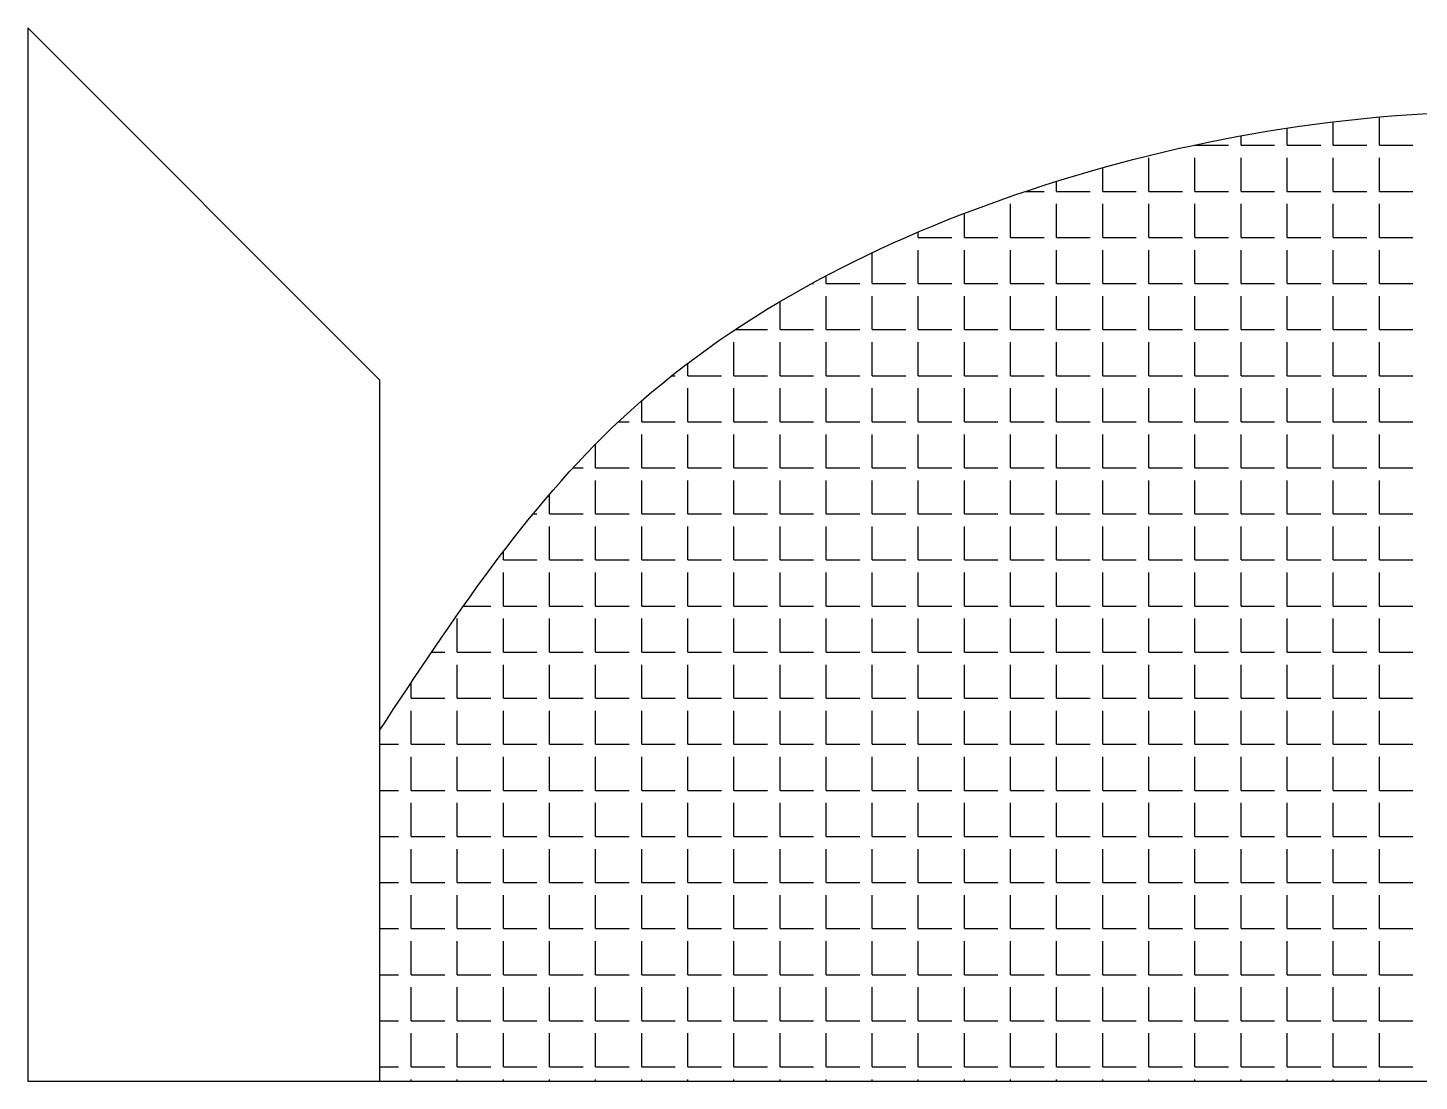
# Model space of a CAD drawing. Header units: millimetres. Extents: x 3322 to 3742, y 971 to 1565.
# Drawn here: x 3476.63 to 3498.49, y 1067.12 to 1083.68 of the extents above; entities that cross this region are included whole.
import ezdxf

# ---------------------------------------------------------------- set-up
doc = ezdxf.new("R2010")
doc.units = ezdxf.units.MM
doc.layers.add('设备', color=7, linetype='Continuous')

msp = doc.modelspace()

# ---------------------------------------------------------------- linework, layer by layer
at = {"layer": '设备'}
for p, q in [((3476.631, 1083.678), (3476.631, 1067.121)), ((3476.631, 1083.678), (3482.156, 1078.146)), ((3496.413, 1081.831), (3496.413, 1082.102)), ((3497.137, 1081.831), (3497.137, 1082.2)), ((3497.861, 1081.831), (3497.861, 1082.276)), ((3495.689, 1081.831), (3495.689, 1081.981)), ((3494.965, 1081.831), (3494.965, 1081.837)), ((3494.965, 1081.831), (3495.491, 1081.831)), ((3495.689, 1081.831), (3496.215, 1081.831)), ((3496.413, 1081.831), (3496.94, 1081.831)), ((3497.137, 1081.831), (3497.664, 1081.831)), ((3497.861, 1081.831), (3498.388, 1081.831)), ((3493.516, 1081.107), (3493.516, 1081.48)), ((3494.24, 1081.107), (3494.24, 1081.634)), ((3494.965, 1081.107), (3494.965, 1081.634)), ((3495.689, 1081.107), (3495.689, 1081.634)), ((3496.413, 1081.107), (3496.413, 1081.634)), ((3497.137, 1081.107), (3497.137, 1081.634)), ((3497.861, 1081.107), (3497.861, 1081.634)), ((3492.792, 1081.107), (3492.792, 1081.266)), ((3492.3, 1081.107), (3492.594, 1081.107)), ((3492.792, 1081.107), (3493.319, 1081.107)), ((3493.516, 1081.107), (3494.043, 1081.107)), ((3494.24, 1081.107), (3494.767, 1081.107)), ((3494.965, 1081.107), (3495.491, 1081.107)), ((3495.689, 1081.107), (3496.215, 1081.107)), ((3496.413, 1081.107), (3496.94, 1081.107)), ((3497.137, 1081.107), (3497.664, 1081.107)), ((3497.861, 1081.107), (3498.388, 1081.107)), ((3492.068, 1080.383), (3492.068, 1080.909)), ((3492.792, 1080.383), (3492.792, 1080.909)), ((3493.516, 1080.383), (3493.516, 1080.909)), ((3494.24, 1080.383), (3494.24, 1080.909)), ((3494.965, 1080.383), (3494.965, 1080.909)), ((3495.689, 1080.383), (3495.689, 1080.909)), ((3496.413, 1080.383), (3496.413, 1080.909)), ((3497.137, 1080.383), (3497.137, 1080.909)), ((3497.861, 1080.383), (3497.861, 1080.909)), ((3491.344, 1080.383), (3491.344, 1080.763)), ((3490.418, 1080.383), (3490.422, 1080.383)), ((3490.619, 1080.383), (3490.619, 1080.47)), ((3490.619, 1080.383), (3491.146, 1080.383)), ((3491.344, 1080.383), (3491.87, 1080.383)), ((3492.068, 1080.383), (3492.594, 1080.383)), ((3492.792, 1080.383), (3493.319, 1080.383)), ((3493.516, 1080.383), (3494.043, 1080.383)), ((3494.24, 1080.383), (3494.767, 1080.383)), ((3494.965, 1080.383), (3495.491, 1080.383)), ((3495.689, 1080.383), (3496.215, 1080.383)), ((3496.413, 1080.383), (3496.94, 1080.383)), ((3497.137, 1080.383), (3497.664, 1080.383)), ((3497.861, 1080.383), (3498.388, 1080.383)), ((3489.895, 1079.658), (3489.895, 1080.144)), ((3490.619, 1079.658), (3490.619, 1080.185)), ((3491.344, 1079.658), (3491.344, 1080.185)), ((3492.068, 1079.658), (3492.068, 1080.185)), ((3492.792, 1079.658), (3492.792, 1080.185)), ((3493.516, 1079.658), (3493.516, 1080.185)), ((3494.24, 1079.658), (3494.24, 1080.185)), ((3494.965, 1079.658), (3494.965, 1080.185)), ((3495.689, 1079.658), (3495.689, 1080.185)), ((3496.413, 1079.658), (3496.413, 1080.185)), ((3497.137, 1079.658), (3497.137, 1080.185)), ((3497.861, 1079.658), (3497.861, 1080.185)), ((3489.171, 1079.658), (3489.171, 1079.781)), ((3488.942, 1079.658), (3488.973, 1079.658)), ((3489.171, 1079.658), (3489.698, 1079.658)), ((3489.895, 1079.658), (3490.422, 1079.658)), ((3490.619, 1079.658), (3491.146, 1079.658)), ((3491.344, 1079.658), (3491.87, 1079.658)), ((3492.068, 1079.658), (3492.594, 1079.658)), ((3492.792, 1079.658), (3493.319, 1079.658)), ((3493.516, 1079.658), (3494.043, 1079.658)), ((3494.24, 1079.658), (3494.767, 1079.658)), ((3494.965, 1079.658), (3495.491, 1079.658)), ((3495.689, 1079.658), (3496.215, 1079.658)), ((3496.413, 1079.658), (3496.94, 1079.658)), ((3497.137, 1079.658), (3497.664, 1079.658)), ((3497.861, 1079.658), (3498.388, 1079.658)), ((3488.447, 1078.934), (3488.447, 1079.376)), ((3489.171, 1078.934), (3489.171, 1079.461)), ((3489.895, 1078.934), (3489.895, 1079.461)), ((3490.619, 1078.934), (3490.619, 1079.461)), ((3491.344, 1078.934), (3491.344, 1079.461)), ((3492.068, 1078.934), (3492.068, 1079.461)), ((3492.792, 1078.934), (3492.792, 1079.461)), ((3493.516, 1078.934), (3493.516, 1079.461)), ((3494.24, 1078.934), (3494.24, 1079.461)), ((3494.965, 1078.934), (3494.965, 1079.461)), ((3495.689, 1078.934), (3495.689, 1079.461)), ((3496.413, 1078.934), (3496.413, 1079.461)), ((3497.137, 1078.934), (3497.137, 1079.461)), ((3497.861, 1078.934), (3497.861, 1079.461)), ((3487.742, 1078.934), (3488.249, 1078.934)), ((3488.447, 1078.934), (3488.973, 1078.934)), ((3489.171, 1078.934), (3489.698, 1078.934)), ((3489.895, 1078.934), (3490.422, 1078.934)), ((3490.619, 1078.934), (3491.146, 1078.934)), ((3491.344, 1078.934), (3491.87, 1078.934)), ((3492.068, 1078.934), (3492.594, 1078.934)), ((3492.792, 1078.934), (3493.319, 1078.934)), ((3493.516, 1078.934), (3494.043, 1078.934)), ((3494.24, 1078.934), (3494.767, 1078.934)), ((3494.965, 1078.934), (3495.491, 1078.934)), ((3495.689, 1078.934), (3496.215, 1078.934)), ((3496.413, 1078.934), (3496.94, 1078.934)), ((3497.137, 1078.934), (3497.664, 1078.934)), ((3497.861, 1078.934), (3498.388, 1078.934)), ((3487.722, 1078.21), (3487.722, 1078.737)), ((3488.447, 1078.21), (3488.447, 1078.737)), ((3489.171, 1078.21), (3489.171, 1078.737)), ((3489.895, 1078.21), (3489.895, 1078.737)), ((3490.619, 1078.21), (3490.619, 1078.737)), ((3491.344, 1078.21), (3491.344, 1078.737)), ((3492.068, 1078.21), (3492.068, 1078.737)), ((3492.792, 1078.21), (3492.792, 1078.737)), ((3493.516, 1078.21), (3493.516, 1078.737)), ((3494.24, 1078.21), (3494.24, 1078.737)), ((3494.965, 1078.21), (3494.965, 1078.737)), ((3495.689, 1078.21), (3495.689, 1078.737)), ((3496.413, 1078.21), (3496.413, 1078.737)), ((3497.137, 1078.21), (3497.137, 1078.737)), ((3497.861, 1078.21), (3497.861, 1078.737)), ((3486.998, 1078.21), (3486.998, 1078.406)), ((3486.746, 1078.21), (3486.801, 1078.21)), ((3486.998, 1078.21), (3487.525, 1078.21)), ((3487.722, 1078.21), (3488.249, 1078.21)), ((3488.447, 1078.21), (3488.973, 1078.21)), ((3489.171, 1078.21), (3489.698, 1078.21)), ((3489.895, 1078.21), (3490.422, 1078.21)), ((3490.619, 1078.21), (3491.146, 1078.21)), ((3491.344, 1078.21), (3491.87, 1078.21)), ((3492.068, 1078.21), (3492.594, 1078.21)), ((3492.792, 1078.21), (3493.319, 1078.21)), ((3493.516, 1078.21), (3494.043, 1078.21)), ((3494.24, 1078.21), (3494.767, 1078.21)), ((3494.965, 1078.21), (3495.491, 1078.21)), ((3495.689, 1078.21), (3496.215, 1078.21)), ((3496.413, 1078.21), (3496.94, 1078.21)), ((3497.137, 1078.21), (3497.664, 1078.21)), ((3497.861, 1078.21), (3498.388, 1078.21)), ((3482.156, 1078.146), (3482.156, 1067.121)), ((3486.998, 1077.486), (3486.998, 1078.012)), ((3487.722, 1077.486), (3487.722, 1078.012)), ((3488.447, 1077.486), (3488.447, 1078.012)), ((3489.171, 1077.486), (3489.171, 1078.012)), ((3489.895, 1077.486), (3489.895, 1078.012)), ((3490.619, 1077.486), (3490.619, 1078.012)), ((3491.344, 1077.486), (3491.344, 1078.012)), ((3492.068, 1077.486), (3492.068, 1078.012)), ((3492.792, 1077.486), (3492.792, 1078.012)), ((3493.516, 1077.486), (3493.516, 1078.012)), ((3494.24, 1077.486), (3494.24, 1078.012)), ((3494.965, 1077.486), (3494.965, 1078.012)), ((3495.689, 1077.486), (3495.689, 1078.012)), ((3496.413, 1077.486), (3496.413, 1078.012)), ((3497.137, 1077.486), (3497.137, 1078.012)), ((3497.861, 1077.486), (3497.861, 1078.012)), ((3486.274, 1077.486), (3486.274, 1077.817)), ((3485.908, 1077.486), (3486.077, 1077.486)), ((3486.274, 1077.486), (3486.801, 1077.486)), ((3486.998, 1077.486), (3487.525, 1077.486)), ((3487.722, 1077.486), (3488.249, 1077.486)), ((3488.447, 1077.486), (3488.973, 1077.486)), ((3489.171, 1077.486), (3489.698, 1077.486)), ((3489.895, 1077.486), (3490.422, 1077.486)), ((3490.619, 1077.486), (3491.146, 1077.486)), ((3491.344, 1077.486), (3491.87, 1077.486)), ((3492.068, 1077.486), (3492.594, 1077.486)), ((3492.792, 1077.486), (3493.319, 1077.486)), ((3493.516, 1077.486), (3494.043, 1077.486)), ((3494.24, 1077.486), (3494.767, 1077.486)), ((3494.965, 1077.486), (3495.491, 1077.486)), ((3495.689, 1077.486), (3496.215, 1077.486)), ((3496.413, 1077.486), (3496.94, 1077.486)), ((3497.137, 1077.486), (3497.664, 1077.486)), ((3497.861, 1077.486), (3498.388, 1077.486)), ((3485.55, 1076.762), (3485.55, 1077.135)), ((3486.274, 1076.762), (3486.274, 1077.288)), ((3486.998, 1076.762), (3486.998, 1077.288)), ((3487.722, 1076.762), (3487.722, 1077.288)), ((3488.447, 1076.762), (3488.447, 1077.288)), ((3489.171, 1076.762), (3489.171, 1077.288)), ((3489.895, 1076.762), (3489.895, 1077.288)), ((3490.619, 1076.762), (3490.619, 1077.288)), ((3491.344, 1076.762), (3491.344, 1077.288)), ((3492.068, 1076.762), (3492.068, 1077.288)), ((3492.792, 1076.762), (3492.792, 1077.288)), ((3493.516, 1076.762), (3493.516, 1077.288)), ((3494.24, 1076.762), (3494.24, 1077.288)), ((3494.965, 1076.762), (3494.965, 1077.288)), ((3495.689, 1076.762), (3495.689, 1077.288)), ((3496.413, 1076.762), (3496.413, 1077.288)), ((3497.137, 1076.762), (3497.137, 1077.288)), ((3497.861, 1076.762), (3497.861, 1077.288)), ((3485.195, 1076.762), (3485.352, 1076.762)), ((3485.55, 1076.762), (3486.077, 1076.762)), ((3486.274, 1076.762), (3486.801, 1076.762)), ((3486.998, 1076.762), (3487.525, 1076.762)), ((3487.722, 1076.762), (3488.249, 1076.762)), ((3488.447, 1076.762), (3488.973, 1076.762)), ((3489.171, 1076.762), (3489.698, 1076.762)), ((3489.895, 1076.762), (3490.422, 1076.762)), ((3490.619, 1076.762), (3491.146, 1076.762)), ((3491.344, 1076.762), (3491.87, 1076.762)), ((3492.068, 1076.762), (3492.594, 1076.762)), ((3492.792, 1076.762), (3493.319, 1076.762)), ((3493.516, 1076.762), (3494.043, 1076.762)), ((3494.24, 1076.762), (3494.767, 1076.762)), ((3494.965, 1076.762), (3495.491, 1076.762)), ((3495.689, 1076.762), (3496.215, 1076.762)), ((3496.413, 1076.762), (3496.94, 1076.762)), ((3497.137, 1076.762), (3497.664, 1076.762)), ((3497.861, 1076.762), (3498.388, 1076.762)), ((3485.55, 1076.037), (3485.55, 1076.564)), ((3486.274, 1076.037), (3486.274, 1076.564)), ((3486.998, 1076.037), (3486.998, 1076.564)), ((3487.722, 1076.037), (3487.722, 1076.564)), ((3488.447, 1076.037), (3488.447, 1076.564)), ((3489.171, 1076.037), (3489.171, 1076.564)), ((3489.895, 1076.037), (3489.895, 1076.564)), ((3490.619, 1076.037), (3490.619, 1076.564)), ((3491.344, 1076.037), (3491.344, 1076.564)), ((3492.068, 1076.037), (3492.068, 1076.564)), ((3492.792, 1076.037), (3492.792, 1076.564)), ((3493.516, 1076.037), (3493.516, 1076.564)), ((3494.24, 1076.037), (3494.24, 1076.564)), ((3494.965, 1076.037), (3494.965, 1076.564)), ((3495.689, 1076.037), (3495.689, 1076.564)), ((3496.413, 1076.037), (3496.413, 1076.564)), ((3497.137, 1076.037), (3497.137, 1076.564)), ((3497.861, 1076.037), (3497.861, 1076.564)), ((3484.826, 1076.037), (3484.826, 1076.345)), ((3484.568, 1076.037), (3484.628, 1076.037)), ((3484.826, 1076.037), (3485.352, 1076.037)), ((3485.55, 1076.037), (3486.077, 1076.037)), ((3486.274, 1076.037), (3486.801, 1076.037)), ((3486.998, 1076.037), (3487.525, 1076.037)), ((3487.722, 1076.037), (3488.249, 1076.037)), ((3488.447, 1076.037), (3488.973, 1076.037)), ((3489.171, 1076.037), (3489.698, 1076.037)), ((3489.895, 1076.037), (3490.422, 1076.037)), ((3490.619, 1076.037), (3491.146, 1076.037)), ((3491.344, 1076.037), (3491.87, 1076.037)), ((3492.068, 1076.037), (3492.594, 1076.037)), ((3492.792, 1076.037), (3493.319, 1076.037)), ((3493.516, 1076.037), (3494.043, 1076.037)), ((3494.24, 1076.037), (3494.767, 1076.037)), ((3494.965, 1076.037), (3495.491, 1076.037)), ((3495.689, 1076.037), (3496.215, 1076.037)), ((3496.413, 1076.037), (3496.94, 1076.037)), ((3497.137, 1076.037), (3497.664, 1076.037)), ((3497.861, 1076.037), (3498.388, 1076.037)), ((3484.826, 1075.313), (3484.826, 1075.84)), ((3485.55, 1075.313), (3485.55, 1075.84)), ((3486.274, 1075.313), (3486.274, 1075.84)), ((3486.998, 1075.313), (3486.998, 1075.84)), ((3487.722, 1075.313), (3487.722, 1075.84)), ((3488.447, 1075.313), (3488.447, 1075.84)), ((3489.171, 1075.313), (3489.171, 1075.84)), ((3489.895, 1075.313), (3489.895, 1075.84)), ((3490.619, 1075.313), (3490.619, 1075.84)), ((3491.344, 1075.313), (3491.344, 1075.84)), ((3492.068, 1075.313), (3492.068, 1075.84)), ((3492.792, 1075.313), (3492.792, 1075.84)), ((3493.516, 1075.313), (3493.516, 1075.84)), ((3494.24, 1075.313), (3494.24, 1075.84)), ((3494.965, 1075.313), (3494.965, 1075.84)), ((3495.689, 1075.313), (3495.689, 1075.84)), ((3496.413, 1075.313), (3496.413, 1075.84)), ((3497.137, 1075.313), (3497.137, 1075.84)), ((3497.861, 1075.313), (3497.861, 1075.84)), ((3484.101, 1075.313), (3484.101, 1075.447)), ((3484.101, 1075.313), (3484.628, 1075.313)), ((3484.101, 1074.589), (3484.101, 1075.116)), ((3484.826, 1075.313), (3485.352, 1075.313)), ((3484.826, 1074.589), (3484.826, 1075.116)), ((3485.55, 1075.313), (3486.077, 1075.313)), ((3485.55, 1074.589), (3485.55, 1075.116)), ((3486.274, 1075.313), (3486.801, 1075.313)), ((3486.274, 1074.589), (3486.274, 1075.116)), ((3486.998, 1075.313), (3487.525, 1075.313)), ((3486.998, 1074.589), (3486.998, 1075.116)), ((3487.722, 1075.313), (3488.249, 1075.313)), ((3487.722, 1074.589), (3487.722, 1075.116)), ((3488.447, 1075.313), (3488.973, 1075.313)), ((3488.447, 1074.589), (3488.447, 1075.116)), ((3489.171, 1075.313), (3489.698, 1075.313)), ((3489.171, 1074.589), (3489.171, 1075.116)), ((3489.895, 1075.313), (3490.422, 1075.313)), ((3489.895, 1074.589), (3489.895, 1075.116)), ((3490.619, 1075.313), (3491.146, 1075.313)), ((3490.619, 1074.589), (3490.619, 1075.116)), ((3491.344, 1075.313), (3491.87, 1075.313)), ((3491.344, 1074.589), (3491.344, 1075.116)), ((3492.068, 1075.313), (3492.594, 1075.313)), ((3492.068, 1074.589), (3492.068, 1075.116)), ((3492.792, 1075.313), (3493.319, 1075.313)), ((3492.792, 1074.589), (3492.792, 1075.116)), ((3493.516, 1075.313), (3494.043, 1075.313)), ((3493.516, 1074.589), (3493.516, 1075.116)), ((3494.24, 1075.313), (3494.767, 1075.313)), ((3494.24, 1074.589), (3494.24, 1075.116)), ((3494.965, 1075.313), (3495.491, 1075.313)), ((3494.965, 1074.589), (3494.965, 1075.116)), ((3495.689, 1075.313), (3496.215, 1075.313)), ((3495.689, 1074.589), (3495.689, 1075.116)), ((3496.413, 1075.313), (3496.94, 1075.313)), ((3496.413, 1074.589), (3496.413, 1075.116)), ((3497.137, 1075.313), (3497.664, 1075.313)), ((3497.137, 1074.589), (3497.137, 1075.116)), ((3497.861, 1075.313), (3498.388, 1075.313)), ((3497.861, 1074.589), (3497.861, 1075.116)), ((3483.473, 1074.589), (3483.904, 1074.589)), ((3484.101, 1074.589), (3484.628, 1074.589)), ((3484.826, 1074.589), (3485.352, 1074.589)), ((3485.55, 1074.589), (3486.077, 1074.589)), ((3486.274, 1074.589), (3486.801, 1074.589)), ((3486.998, 1074.589), (3487.525, 1074.589)), ((3487.722, 1074.589), (3488.249, 1074.589)), ((3488.447, 1074.589), (3488.973, 1074.589)), ((3489.171, 1074.589), (3489.698, 1074.589)), ((3489.895, 1074.589), (3490.422, 1074.589)), ((3490.619, 1074.589), (3491.146, 1074.589)), ((3491.344, 1074.589), (3491.87, 1074.589)), ((3492.068, 1074.589), (3492.594, 1074.589)), ((3492.792, 1074.589), (3493.319, 1074.589)), ((3493.516, 1074.589), (3494.043, 1074.589)), ((3494.24, 1074.589), (3494.767, 1074.589)), ((3494.965, 1074.589), (3495.491, 1074.589)), ((3495.689, 1074.589), (3496.215, 1074.589)), ((3496.413, 1074.589), (3496.94, 1074.589)), ((3497.137, 1074.589), (3497.664, 1074.589)), ((3497.861, 1074.589), (3498.388, 1074.589)), ((3483.377, 1073.865), (3483.377, 1074.391)), ((3484.101, 1073.865), (3484.101, 1074.391)), ((3484.826, 1073.865), (3484.826, 1074.391)), ((3485.55, 1073.865), (3485.55, 1074.391)), ((3486.274, 1073.865), (3486.274, 1074.391)), ((3486.998, 1073.865), (3486.998, 1074.391)), ((3487.722, 1073.865), (3487.722, 1074.391)), ((3488.447, 1073.865), (3488.447, 1074.391)), ((3489.171, 1073.865), (3489.171, 1074.391)), ((3489.895, 1073.865), (3489.895, 1074.391)), ((3490.619, 1073.865), (3490.619, 1074.391)), ((3491.344, 1073.865), (3491.344, 1074.391)), ((3492.068, 1073.865), (3492.068, 1074.391)), ((3492.792, 1073.865), (3492.792, 1074.391)), ((3493.516, 1073.865), (3493.516, 1074.391)), ((3494.24, 1073.865), (3494.24, 1074.391)), ((3494.965, 1073.865), (3494.965, 1074.391)), ((3495.689, 1073.865), (3495.689, 1074.391)), ((3496.413, 1073.865), (3496.413, 1074.391)), ((3497.137, 1073.865), (3497.137, 1074.391)), ((3497.861, 1073.865), (3497.861, 1074.391)), ((3482.974, 1073.865), (3483.18, 1073.865)), ((3483.377, 1073.865), (3483.904, 1073.865)), ((3484.101, 1073.865), (3484.628, 1073.865)), ((3484.826, 1073.865), (3485.352, 1073.865)), ((3485.55, 1073.865), (3486.077, 1073.865)), ((3486.274, 1073.865), (3486.801, 1073.865)), ((3486.998, 1073.865), (3487.525, 1073.865)), ((3487.722, 1073.865), (3488.249, 1073.865)), ((3488.447, 1073.865), (3488.973, 1073.865)), ((3489.171, 1073.865), (3489.698, 1073.865)), ((3489.895, 1073.865), (3490.422, 1073.865)), ((3490.619, 1073.865), (3491.146, 1073.865)), ((3491.344, 1073.865), (3491.87, 1073.865)), ((3492.068, 1073.865), (3492.594, 1073.865)), ((3492.792, 1073.865), (3493.319, 1073.865)), ((3493.516, 1073.865), (3494.043, 1073.865)), ((3494.24, 1073.865), (3494.767, 1073.865)), ((3494.965, 1073.865), (3495.491, 1073.865)), ((3495.689, 1073.865), (3496.215, 1073.865)), ((3496.413, 1073.865), (3496.94, 1073.865)), ((3497.137, 1073.865), (3497.664, 1073.865)), ((3497.861, 1073.865), (3498.388, 1073.865)), ((3483.377, 1073.141), (3483.377, 1073.667)), ((3484.101, 1073.141), (3484.101, 1073.667)), ((3484.826, 1073.141), (3484.826, 1073.667)), ((3485.55, 1073.141), (3485.55, 1073.667)), ((3486.274, 1073.141), (3486.274, 1073.667)), ((3486.998, 1073.141), (3486.998, 1073.667)), ((3487.722, 1073.141), (3487.722, 1073.667)), ((3488.447, 1073.141), (3488.447, 1073.667)), ((3489.171, 1073.141), (3489.171, 1073.667)), ((3489.895, 1073.141), (3489.895, 1073.667)), ((3490.619, 1073.141), (3490.619, 1073.667)), ((3491.344, 1073.141), (3491.344, 1073.667)), ((3492.068, 1073.141), (3492.068, 1073.667)), ((3492.792, 1073.141), (3492.792, 1073.667)), ((3493.516, 1073.141), (3493.516, 1073.667)), ((3494.24, 1073.141), (3494.24, 1073.667)), ((3494.965, 1073.141), (3494.965, 1073.667)), ((3495.689, 1073.141), (3495.689, 1073.667)), ((3496.413, 1073.141), (3496.413, 1073.667)), ((3497.137, 1073.141), (3497.137, 1073.667)), ((3497.861, 1073.141), (3497.861, 1073.667)), ((3482.653, 1073.141), (3482.653, 1073.386)), ((3482.653, 1073.141), (3483.18, 1073.141)), ((3483.377, 1073.141), (3483.904, 1073.141)), ((3484.101, 1073.141), (3484.628, 1073.141)), ((3484.826, 1073.141), (3485.352, 1073.141)), ((3485.55, 1073.141), (3486.077, 1073.141)), ((3486.274, 1073.141), (3486.801, 1073.141)), ((3486.998, 1073.141), (3487.525, 1073.141)), ((3487.722, 1073.141), (3488.249, 1073.141)), ((3488.447, 1073.141), (3488.973, 1073.141)), ((3489.171, 1073.141), (3489.698, 1073.141)), ((3489.895, 1073.141), (3490.422, 1073.141)), ((3490.619, 1073.141), (3491.146, 1073.141)), ((3491.344, 1073.141), (3491.87, 1073.141)), ((3492.068, 1073.141), (3492.594, 1073.141)), ((3492.792, 1073.141), (3493.319, 1073.141)), ((3493.516, 1073.141), (3494.043, 1073.141)), ((3494.24, 1073.141), (3494.767, 1073.141)), ((3494.965, 1073.141), (3495.491, 1073.141)), ((3495.689, 1073.141), (3496.215, 1073.141)), ((3496.413, 1073.141), (3496.94, 1073.141)), ((3497.137, 1073.141), (3497.664, 1073.141)), ((3497.861, 1073.141), (3498.388, 1073.141)), ((3482.653, 1072.416), (3482.653, 1072.943)), ((3483.377, 1072.416), (3483.377, 1072.943)), ((3484.101, 1072.416), (3484.101, 1072.943)), ((3484.826, 1072.416), (3484.826, 1072.943)), ((3485.55, 1072.416), (3485.55, 1072.943)), ((3486.274, 1072.416), (3486.274, 1072.943)), ((3486.998, 1072.416), (3486.998, 1072.943)), ((3487.722, 1072.416), (3487.722, 1072.943)), ((3488.447, 1072.416), (3488.447, 1072.943)), ((3489.171, 1072.416), (3489.171, 1072.943)), ((3489.895, 1072.416), (3489.895, 1072.943)), ((3490.619, 1072.416), (3490.619, 1072.943)), ((3491.344, 1072.416), (3491.344, 1072.943)), ((3492.068, 1072.416), (3492.068, 1072.943)), ((3492.792, 1072.416), (3492.792, 1072.943)), ((3493.516, 1072.416), (3493.516, 1072.943)), ((3494.24, 1072.416), (3494.24, 1072.943)), ((3494.965, 1072.416), (3494.965, 1072.943)), ((3495.689, 1072.416), (3495.689, 1072.943)), ((3496.413, 1072.416), (3496.413, 1072.943)), ((3497.137, 1072.416), (3497.137, 1072.943)), ((3497.861, 1072.416), (3497.861, 1072.943)), ((3482.156, 1072.416), (3482.456, 1072.416)), ((3482.653, 1072.416), (3483.18, 1072.416)), ((3483.377, 1072.416), (3483.904, 1072.416)), ((3484.101, 1072.416), (3484.628, 1072.416)), ((3484.826, 1072.416), (3485.352, 1072.416)), ((3485.55, 1072.416), (3486.077, 1072.416)), ((3486.274, 1072.416), (3486.801, 1072.416)), ((3486.998, 1072.416), (3487.525, 1072.416)), ((3487.722, 1072.416), (3488.249, 1072.416)), ((3488.447, 1072.416), (3488.973, 1072.416)), ((3489.171, 1072.416), (3489.698, 1072.416)), ((3489.895, 1072.416), (3490.422, 1072.416)), ((3490.619, 1072.416), (3491.146, 1072.416)), ((3491.344, 1072.416), (3491.87, 1072.416)), ((3492.068, 1072.416), (3492.594, 1072.416)), ((3492.792, 1072.416), (3493.319, 1072.416)), ((3493.516, 1072.416), (3494.043, 1072.416)), ((3494.24, 1072.416), (3494.767, 1072.416)), ((3494.965, 1072.416), (3495.491, 1072.416)), ((3495.689, 1072.416), (3496.215, 1072.416)), ((3496.413, 1072.416), (3496.94, 1072.416)), ((3497.137, 1072.416), (3497.664, 1072.416)), ((3497.861, 1072.416), (3498.388, 1072.416)), ((3482.653, 1071.692), (3482.653, 1072.219)), ((3483.377, 1071.692), (3483.377, 1072.219)), ((3484.101, 1071.692), (3484.101, 1072.219)), ((3484.826, 1071.692), (3484.826, 1072.219)), ((3485.55, 1071.692), (3485.55, 1072.219)), ((3486.274, 1071.692), (3486.274, 1072.219)), ((3486.998, 1071.692), (3486.998, 1072.219)), ((3487.722, 1071.692), (3487.722, 1072.219)), ((3488.447, 1071.692), (3488.447, 1072.219)), ((3489.171, 1071.692), (3489.171, 1072.219)), ((3489.895, 1071.692), (3489.895, 1072.219)), ((3490.619, 1071.692), (3490.619, 1072.219)), ((3491.344, 1071.692), (3491.344, 1072.219)), ((3492.068, 1071.692), (3492.068, 1072.219)), ((3492.792, 1071.692), (3492.792, 1072.219)), ((3493.516, 1071.692), (3493.516, 1072.219)), ((3494.24, 1071.692), (3494.24, 1072.219)), ((3494.965, 1071.692), (3494.965, 1072.219)), ((3495.689, 1071.692), (3495.689, 1072.219)), ((3496.413, 1071.692), (3496.413, 1072.219)), ((3497.137, 1071.692), (3497.137, 1072.219)), ((3497.861, 1071.692), (3497.861, 1072.219)), ((3482.156, 1071.692), (3482.456, 1071.692)), ((3482.653, 1071.692), (3483.18, 1071.692)), ((3483.377, 1071.692), (3483.904, 1071.692)), ((3484.101, 1071.692), (3484.628, 1071.692)), ((3484.826, 1071.692), (3485.352, 1071.692)), ((3485.55, 1071.692), (3486.077, 1071.692)), ((3486.274, 1071.692), (3486.801, 1071.692)), ((3486.998, 1071.692), (3487.525, 1071.692)), ((3487.722, 1071.692), (3488.249, 1071.692)), ((3488.447, 1071.692), (3488.973, 1071.692)), ((3489.171, 1071.692), (3489.698, 1071.692)), ((3489.895, 1071.692), (3490.422, 1071.692)), ((3490.619, 1071.692), (3491.146, 1071.692)), ((3491.344, 1071.692), (3491.87, 1071.692)), ((3492.068, 1071.692), (3492.594, 1071.692)), ((3492.792, 1071.692), (3493.319, 1071.692)), ((3493.516, 1071.692), (3494.043, 1071.692)), ((3494.24, 1071.692), (3494.767, 1071.692)), ((3494.965, 1071.692), (3495.491, 1071.692)), ((3495.689, 1071.692), (3496.215, 1071.692)), ((3496.413, 1071.692), (3496.94, 1071.692)), ((3497.137, 1071.692), (3497.664, 1071.692)), ((3497.861, 1071.692), (3498.388, 1071.692)), ((3482.653, 1070.968), (3482.653, 1071.495)), ((3483.377, 1070.968), (3483.377, 1071.495)), ((3484.101, 1070.968), (3484.101, 1071.495)), ((3484.826, 1070.968), (3484.826, 1071.495)), ((3485.55, 1070.968), (3485.55, 1071.495)), ((3486.274, 1070.968), (3486.274, 1071.495)), ((3486.998, 1070.968), (3486.998, 1071.495)), ((3487.722, 1070.968), (3487.722, 1071.495)), ((3488.447, 1070.968), (3488.447, 1071.495)), ((3489.171, 1070.968), (3489.171, 1071.495)), ((3489.895, 1070.968), (3489.895, 1071.495)), ((3490.619, 1070.968), (3490.619, 1071.495)), ((3491.344, 1070.968), (3491.344, 1071.495)), ((3492.068, 1070.968), (3492.068, 1071.495)), ((3492.792, 1070.968), (3492.792, 1071.495)), ((3493.516, 1070.968), (3493.516, 1071.495)), ((3494.24, 1070.968), (3494.24, 1071.495)), ((3494.965, 1070.968), (3494.965, 1071.495)), ((3495.689, 1070.968), (3495.689, 1071.495)), ((3496.413, 1070.968), (3496.413, 1071.495)), ((3497.137, 1070.968), (3497.137, 1071.495)), ((3497.861, 1070.968), (3497.861, 1071.495)), ((3482.156, 1070.968), (3482.456, 1070.968)), ((3482.653, 1070.968), (3483.18, 1070.968)), ((3483.377, 1070.968), (3483.904, 1070.968)), ((3484.101, 1070.968), (3484.628, 1070.968)), ((3484.826, 1070.968), (3485.352, 1070.968)), ((3485.55, 1070.968), (3486.077, 1070.968)), ((3486.274, 1070.968), (3486.801, 1070.968)), ((3486.998, 1070.968), (3487.525, 1070.968)), ((3487.722, 1070.968), (3488.249, 1070.968)), ((3488.447, 1070.968), (3488.973, 1070.968)), ((3489.171, 1070.968), (3489.698, 1070.968)), ((3489.895, 1070.968), (3490.422, 1070.968)), ((3490.619, 1070.968), (3491.146, 1070.968)), ((3491.344, 1070.968), (3491.87, 1070.968)), ((3492.068, 1070.968), (3492.594, 1070.968)), ((3492.792, 1070.968), (3493.319, 1070.968)), ((3493.516, 1070.968), (3494.043, 1070.968)), ((3494.24, 1070.968), (3494.767, 1070.968)), ((3494.965, 1070.968), (3495.491, 1070.968)), ((3495.689, 1070.968), (3496.215, 1070.968)), ((3496.413, 1070.968), (3496.94, 1070.968)), ((3497.137, 1070.968), (3497.664, 1070.968)), ((3497.861, 1070.968), (3498.388, 1070.968)), ((3482.653, 1070.244), (3482.653, 1070.77)), ((3483.377, 1070.244), (3483.377, 1070.77)), ((3484.101, 1070.244), (3484.101, 1070.77)), ((3484.826, 1070.244), (3484.826, 1070.77)), ((3485.55, 1070.244), (3485.55, 1070.77)), ((3486.274, 1070.244), (3486.274, 1070.77)), ((3486.998, 1070.244), (3486.998, 1070.77)), ((3487.722, 1070.244), (3487.722, 1070.77)), ((3488.447, 1070.244), (3488.447, 1070.77)), ((3489.171, 1070.244), (3489.171, 1070.77)), ((3489.895, 1070.244), (3489.895, 1070.77)), ((3490.619, 1070.244), (3490.619, 1070.77)), ((3491.344, 1070.244), (3491.344, 1070.77)), ((3492.068, 1070.244), (3492.068, 1070.77)), ((3492.792, 1070.244), (3492.792, 1070.77)), ((3493.516, 1070.244), (3493.516, 1070.77)), ((3494.24, 1070.244), (3494.24, 1070.77)), ((3494.965, 1070.244), (3494.965, 1070.77)), ((3495.689, 1070.244), (3495.689, 1070.77)), ((3496.413, 1070.244), (3496.413, 1070.77)), ((3497.137, 1070.244), (3497.137, 1070.77)), ((3497.861, 1070.244), (3497.861, 1070.77)), ((3482.156, 1070.244), (3482.456, 1070.244)), ((3482.653, 1070.244), (3483.18, 1070.244)), ((3483.377, 1070.244), (3483.904, 1070.244)), ((3484.101, 1070.244), (3484.628, 1070.244)), ((3484.826, 1070.244), (3485.352, 1070.244)), ((3485.55, 1070.244), (3486.077, 1070.244)), ((3486.274, 1070.244), (3486.801, 1070.244)), ((3486.998, 1070.244), (3487.525, 1070.244)), ((3487.722, 1070.244), (3488.249, 1070.244)), ((3488.447, 1070.244), (3488.973, 1070.244)), ((3489.171, 1070.244), (3489.698, 1070.244)), ((3489.895, 1070.244), (3490.422, 1070.244)), ((3490.619, 1070.244), (3491.146, 1070.244)), ((3491.344, 1070.244), (3491.87, 1070.244)), ((3492.068, 1070.244), (3492.594, 1070.244)), ((3492.792, 1070.244), (3493.319, 1070.244)), ((3493.516, 1070.244), (3494.043, 1070.244)), ((3494.24, 1070.244), (3494.767, 1070.244)), ((3494.965, 1070.244), (3495.491, 1070.244)), ((3495.689, 1070.244), (3496.215, 1070.244)), ((3496.413, 1070.244), (3496.94, 1070.244)), ((3497.137, 1070.244), (3497.664, 1070.244)), ((3497.861, 1070.244), (3498.388, 1070.244)), ((3482.653, 1069.52), (3482.653, 1070.046)), ((3483.377, 1069.52), (3483.377, 1070.046)), ((3484.101, 1069.52), (3484.101, 1070.046)), ((3484.826, 1069.52), (3484.826, 1070.046)), ((3485.55, 1069.52), (3485.55, 1070.046)), ((3486.274, 1069.52), (3486.274, 1070.046)), ((3486.998, 1069.52), (3486.998, 1070.046)), ((3487.722, 1069.52), (3487.722, 1070.046)), ((3488.447, 1069.52), (3488.447, 1070.046)), ((3489.171, 1069.52), (3489.171, 1070.046)), ((3489.895, 1069.52), (3489.895, 1070.046)), ((3490.619, 1069.52), (3490.619, 1070.046)), ((3491.344, 1069.52), (3491.344, 1070.046)), ((3492.068, 1069.52), (3492.068, 1070.046)), ((3492.792, 1069.52), (3492.792, 1070.046)), ((3493.516, 1069.52), (3493.516, 1070.046)), ((3494.24, 1069.52), (3494.24, 1070.046)), ((3494.965, 1069.52), (3494.965, 1070.046)), ((3495.689, 1069.52), (3495.689, 1070.046)), ((3496.413, 1069.52), (3496.413, 1070.046)), ((3497.137, 1069.52), (3497.137, 1070.046)), ((3497.861, 1069.52), (3497.861, 1070.046)), ((3482.156, 1069.52), (3482.456, 1069.52)), ((3482.653, 1069.52), (3483.18, 1069.52)), ((3483.377, 1069.52), (3483.904, 1069.52)), ((3484.101, 1069.52), (3484.628, 1069.52)), ((3484.826, 1069.52), (3485.352, 1069.52)), ((3485.55, 1069.52), (3486.077, 1069.52)), ((3486.274, 1069.52), (3486.801, 1069.52)), ((3486.998, 1069.52), (3487.525, 1069.52)), ((3487.722, 1069.52), (3488.249, 1069.52)), ((3488.447, 1069.52), (3488.973, 1069.52)), ((3489.171, 1069.52), (3489.698, 1069.52)), ((3489.895, 1069.52), (3490.422, 1069.52)), ((3490.619, 1069.52), (3491.146, 1069.52)), ((3491.344, 1069.52), (3491.87, 1069.52)), ((3492.068, 1069.52), (3492.594, 1069.52)), ((3492.792, 1069.52), (3493.319, 1069.52)), ((3493.516, 1069.52), (3494.043, 1069.52)), ((3494.24, 1069.52), (3494.767, 1069.52)), ((3494.965, 1069.52), (3495.491, 1069.52)), ((3495.689, 1069.52), (3496.215, 1069.52)), ((3496.413, 1069.52), (3496.94, 1069.52)), ((3497.137, 1069.52), (3497.664, 1069.52)), ((3497.861, 1069.52), (3498.388, 1069.52)), ((3482.653, 1068.795), (3482.653, 1069.322)), ((3483.377, 1068.795), (3483.377, 1069.322)), ((3484.101, 1068.795), (3484.101, 1069.322)), ((3484.826, 1068.795), (3484.826, 1069.322)), ((3485.55, 1068.795), (3485.55, 1069.322)), ((3486.274, 1068.795), (3486.274, 1069.322)), ((3486.998, 1068.795), (3486.998, 1069.322)), ((3487.722, 1068.795), (3487.722, 1069.322)), ((3488.447, 1068.795), (3488.447, 1069.322)), ((3489.171, 1068.795), (3489.171, 1069.322)), ((3489.895, 1068.795), (3489.895, 1069.322)), ((3490.619, 1068.795), (3490.619, 1069.322)), ((3491.344, 1068.795), (3491.344, 1069.322)), ((3492.068, 1068.795), (3492.068, 1069.322)), ((3492.792, 1068.795), (3492.792, 1069.322)), ((3493.516, 1068.795), (3493.516, 1069.322)), ((3494.24, 1068.795), (3494.24, 1069.322)), ((3494.965, 1068.795), (3494.965, 1069.322)), ((3495.689, 1068.795), (3495.689, 1069.322)), ((3496.413, 1068.795), (3496.413, 1069.322)), ((3497.137, 1068.795), (3497.137, 1069.322)), ((3497.861, 1068.795), (3497.861, 1069.322)), ((3482.156, 1068.795), (3482.456, 1068.795)), ((3482.653, 1068.795), (3483.18, 1068.795)), ((3483.377, 1068.795), (3483.904, 1068.795)), ((3484.101, 1068.795), (3484.628, 1068.795)), ((3484.826, 1068.795), (3485.352, 1068.795)), ((3485.55, 1068.795), (3486.077, 1068.795)), ((3486.274, 1068.795), (3486.801, 1068.795)), ((3486.998, 1068.795), (3487.525, 1068.795)), ((3487.722, 1068.795), (3488.249, 1068.795)), ((3488.447, 1068.795), (3488.973, 1068.795)), ((3489.171, 1068.795), (3489.698, 1068.795)), ((3489.895, 1068.795), (3490.422, 1068.795)), ((3490.619, 1068.795), (3491.146, 1068.795)), ((3491.344, 1068.795), (3491.87, 1068.795)), ((3492.068, 1068.795), (3492.594, 1068.795)), ((3492.792, 1068.795), (3493.319, 1068.795)), ((3493.516, 1068.795), (3494.043, 1068.795)), ((3494.24, 1068.795), (3494.767, 1068.795)), ((3494.965, 1068.795), (3495.491, 1068.795)), ((3495.689, 1068.795), (3496.215, 1068.795)), ((3496.413, 1068.795), (3496.94, 1068.795)), ((3497.137, 1068.795), (3497.664, 1068.795)), ((3497.861, 1068.795), (3498.388, 1068.795)), ((3482.653, 1068.071), (3482.653, 1068.598)), ((3483.377, 1068.071), (3483.377, 1068.598)), ((3484.101, 1068.071), (3484.101, 1068.598)), ((3484.826, 1068.071), (3484.826, 1068.598)), ((3485.55, 1068.071), (3485.55, 1068.598)), ((3486.274, 1068.071), (3486.274, 1068.598)), ((3486.998, 1068.071), (3486.998, 1068.598)), ((3487.722, 1068.071), (3487.722, 1068.598)), ((3488.447, 1068.071), (3488.447, 1068.598)), ((3489.171, 1068.071), (3489.171, 1068.598)), ((3489.895, 1068.071), (3489.895, 1068.598)), ((3490.619, 1068.071), (3490.619, 1068.598)), ((3491.344, 1068.071), (3491.344, 1068.598)), ((3492.068, 1068.071), (3492.068, 1068.598)), ((3492.792, 1068.071), (3492.792, 1068.598)), ((3493.516, 1068.071), (3493.516, 1068.598)), ((3494.24, 1068.071), (3494.24, 1068.598)), ((3494.965, 1068.071), (3494.965, 1068.598)), ((3495.689, 1068.071), (3495.689, 1068.598)), ((3496.413, 1068.071), (3496.413, 1068.598)), ((3497.137, 1068.071), (3497.137, 1068.598)), ((3497.861, 1068.071), (3497.861, 1068.598)), ((3482.156, 1068.071), (3482.456, 1068.071)), ((3482.653, 1068.071), (3483.18, 1068.071)), ((3483.377, 1068.071), (3483.904, 1068.071)), ((3484.101, 1068.071), (3484.628, 1068.071)), ((3484.826, 1068.071), (3485.352, 1068.071)), ((3485.55, 1068.071), (3486.077, 1068.071)), ((3486.274, 1068.071), (3486.801, 1068.071)), ((3486.998, 1068.071), (3487.525, 1068.071)), ((3487.722, 1068.071), (3488.249, 1068.071)), ((3488.447, 1068.071), (3488.973, 1068.071)), ((3489.171, 1068.071), (3489.698, 1068.071)), ((3489.895, 1068.071), (3490.422, 1068.071)), ((3490.619, 1068.071), (3491.146, 1068.071)), ((3491.344, 1068.071), (3491.87, 1068.071)), ((3492.068, 1068.071), (3492.594, 1068.071)), ((3492.792, 1068.071), (3493.319, 1068.071)), ((3493.516, 1068.071), (3494.043, 1068.071)), ((3494.24, 1068.071), (3494.767, 1068.071)), ((3494.965, 1068.071), (3495.491, 1068.071)), ((3495.689, 1068.071), (3496.215, 1068.071)), ((3496.413, 1068.071), (3496.94, 1068.071)), ((3497.137, 1068.071), (3497.664, 1068.071)), ((3497.861, 1068.071), (3498.388, 1068.071)), ((3482.653, 1067.347), (3482.653, 1067.874)), ((3483.377, 1067.347), (3483.377, 1067.874)), ((3484.101, 1067.347), (3484.101, 1067.874)), ((3484.826, 1067.347), (3484.826, 1067.874)), ((3485.55, 1067.347), (3485.55, 1067.874)), ((3486.274, 1067.347), (3486.274, 1067.874)), ((3486.998, 1067.347), (3486.998, 1067.874)), ((3487.722, 1067.347), (3487.722, 1067.874)), ((3488.447, 1067.347), (3488.447, 1067.874)), ((3489.171, 1067.347), (3489.171, 1067.874)), ((3489.895, 1067.347), (3489.895, 1067.874)), ((3490.619, 1067.347), (3490.619, 1067.874)), ((3491.344, 1067.347), (3491.344, 1067.874)), ((3492.068, 1067.347), (3492.068, 1067.874)), ((3492.792, 1067.347), (3492.792, 1067.874)), ((3493.516, 1067.347), (3493.516, 1067.874)), ((3494.24, 1067.347), (3494.24, 1067.874)), ((3494.965, 1067.347), (3494.965, 1067.874)), ((3495.689, 1067.347), (3495.689, 1067.874)), ((3496.413, 1067.347), (3496.413, 1067.874)), ((3497.137, 1067.347), (3497.137, 1067.874)), ((3497.861, 1067.347), (3497.861, 1067.874)), ((3482.156, 1067.347), (3482.456, 1067.347)), ((3482.653, 1067.347), (3483.18, 1067.347)), ((3483.377, 1067.347), (3483.904, 1067.347)), ((3484.101, 1067.347), (3484.628, 1067.347)), ((3484.826, 1067.347), (3485.352, 1067.347)), ((3485.55, 1067.347), (3486.077, 1067.347)), ((3486.274, 1067.347), (3486.801, 1067.347)), ((3486.998, 1067.347), (3487.525, 1067.347)), ((3487.722, 1067.347), (3488.249, 1067.347)), ((3488.447, 1067.347), (3488.973, 1067.347)), ((3489.171, 1067.347), (3489.698, 1067.347)), ((3489.895, 1067.347), (3490.422, 1067.347)), ((3490.619, 1067.347), (3491.146, 1067.347)), ((3491.344, 1067.347), (3491.87, 1067.347)), ((3492.068, 1067.347), (3492.594, 1067.347)), ((3492.792, 1067.347), (3493.319, 1067.347)), ((3493.516, 1067.347), (3494.043, 1067.347)), ((3494.24, 1067.347), (3494.767, 1067.347)), ((3494.965, 1067.347), (3495.491, 1067.347)), ((3495.689, 1067.347), (3496.215, 1067.347)), ((3496.413, 1067.347), (3496.94, 1067.347)), ((3497.137, 1067.347), (3497.664, 1067.347)), ((3497.861, 1067.347), (3498.388, 1067.347)), ((3476.631, 1067.121), (3519.499, 1067.121)), ((3482.653, 1067.121), (3482.653, 1067.149)), ((3483.377, 1067.121), (3483.377, 1067.149)), ((3484.101, 1067.121), (3484.101, 1067.149)), ((3484.826, 1067.121), (3484.826, 1067.149)), ((3485.55, 1067.121), (3485.55, 1067.149)), ((3486.274, 1067.121), (3486.274, 1067.149)), ((3486.998, 1067.121), (3486.998, 1067.149)), ((3487.722, 1067.121), (3487.722, 1067.149)), ((3488.447, 1067.121), (3488.447, 1067.149)), ((3489.171, 1067.121), (3489.171, 1067.149)), ((3489.895, 1067.121), (3489.895, 1067.149)), ((3490.619, 1067.121), (3490.619, 1067.149)), ((3491.344, 1067.121), (3491.344, 1067.149)), ((3492.068, 1067.121), (3492.068, 1067.149)), ((3492.792, 1067.121), (3492.792, 1067.149)), ((3493.516, 1067.121), (3493.516, 1067.149)), ((3494.24, 1067.121), (3494.24, 1067.149)), ((3494.965, 1067.121), (3494.965, 1067.149)), ((3495.689, 1067.121), (3495.689, 1067.149)), ((3496.413, 1067.121), (3496.413, 1067.149)), ((3497.137, 1067.121), (3497.137, 1067.149)), ((3497.861, 1067.121), (3497.861, 1067.149))]:
    msp.add_line(p, q, dxfattribs=at)
msp.add_spline([(3482.156, 1072.634), (3485.939, 1077.514), (3492.135, 1081.051), (3507.182, 1081.051), (3513.555, 1077.337), (3516.21, 1075.399)], degree=3, dxfattribs=at)

doc.saveas('drawing.dxf')
